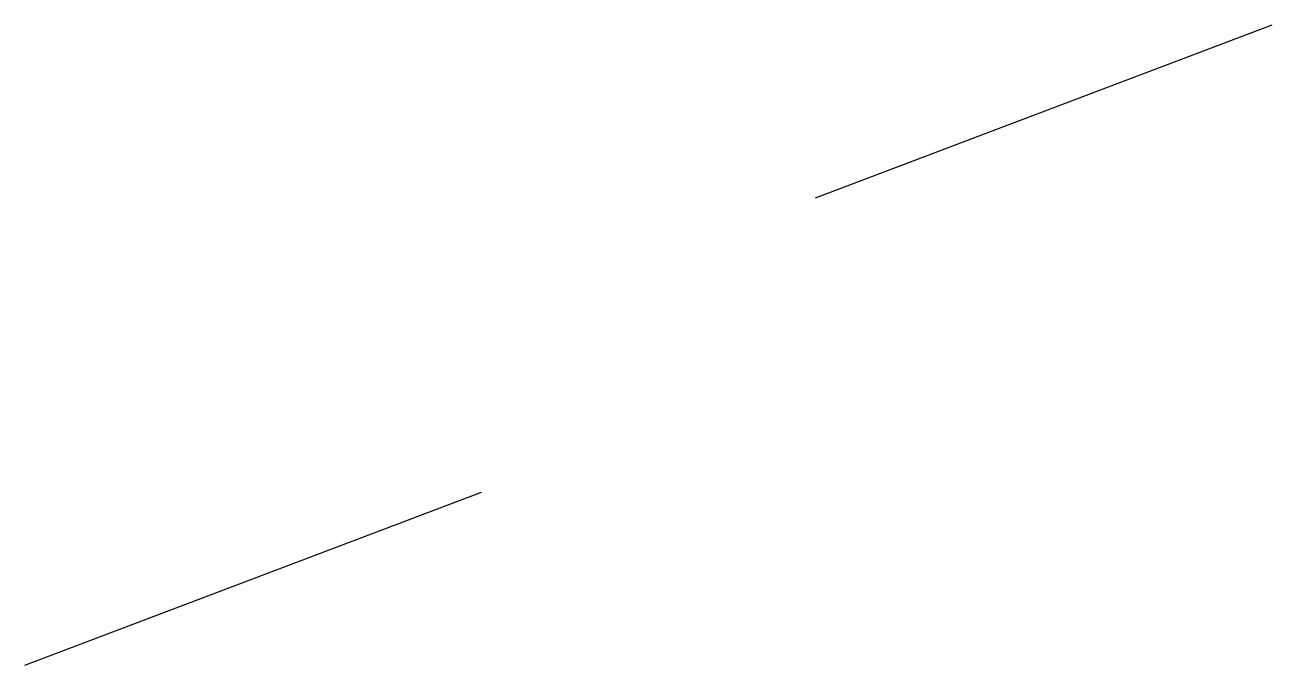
# Model space of a CAD drawing. Units: millimetres at full size, sheet at 1:100. Extents: x 5449 to 33704, y -7959 to 6551.
import ezdxf

# ---------------------------------------------------------------- set-up
doc = ezdxf.new("R2010")
doc.units = ezdxf.units.MM
doc.header["$LTSCALE"] = 100
doc.layers.add('0-0', color=7, linetype='Continuous')

msp = doc.modelspace()

# ---------------------------------------------------------------- linework, layer by layer
at = {"layer": '0-0'}
for p, q in [((23357.1, 2632.7), (33704.1, 6551)), ((5449, -7959.2), (15795.9, -4040.8))]:
    msp.add_line(p, q, dxfattribs=at)

doc.saveas('drawing.dxf')
